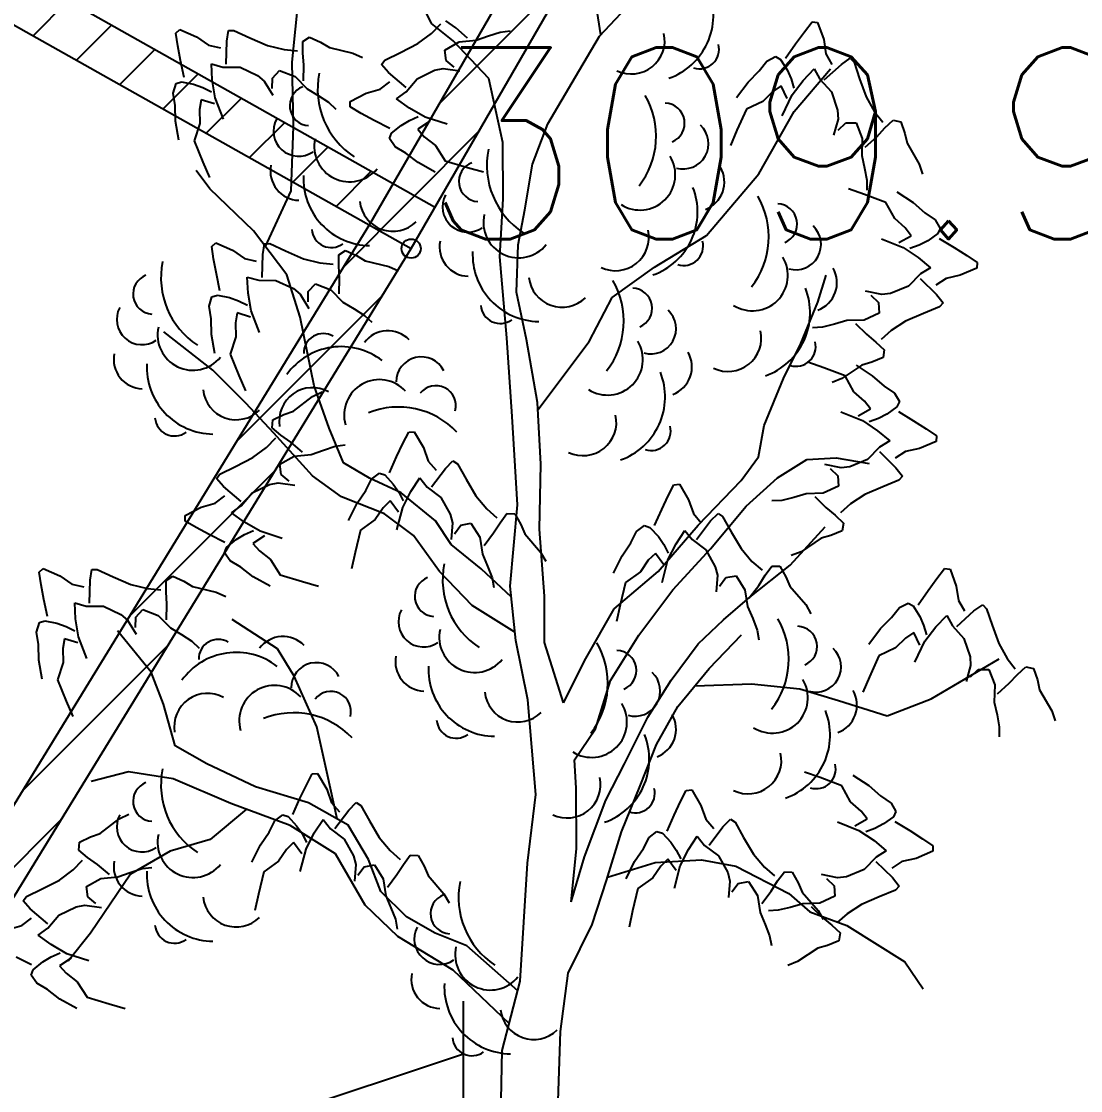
# Model space of a CAD drawing. Extents: x 524954 to 526204, y 9523489 to 9524010.
# Drawn here: x 526011.22 to 526016.75, y 9523906.68 to 9523912.27 of the extents above; entities that cross this region are included whole.
import ezdxf

# ---------------------------------------------------------------- set-up
doc = ezdxf.new("R2010")
doc.units = 0
doc.header["$PDMODE"] = 33
doc.header["$PDSIZE"] = 0.1
doc.linetypes.add('ACAD_ISO12W100', pattern=[21, 12, -3, 0, -3, 0, -3])
doc.linetypes.add('CACHE2', pattern=[4.7625, 3.175, -1.5875])
for name, color, linetype in [('Arbre', 34, 'ACAD_ISO12W100'), ('Cloture', 7, 'Continuous'), ('Murs', 1, 'Continuous'), ('Réseau_Electrique', 1, 'CACHE2'), ('TopoAlt', 3, 'Continuous'), ('TOPOJIS', 7, 'Continuous')]:
    doc.layers.add(name, color=color, linetype=linetype)
doc.styles.add('Simplex 1.0', font='Simplex.shx', dxfattribs={"width": 0.99, "height": 1})
pattern_1 = [(45, (0, 0), (-0.1767766952966, 0.1767766952966), [])]

# ---------------------------------------------------------------- blocks, each defined once
blk = doc.blocks.new('TCPOINT M')
at = {"color": 0}
blk.add_point((0, 0), dxfattribs=at)
at = {"layer": 'TopoAlt', "style": 'Simplex 1.0', "width": 0.99}
blk.add_attdef('ALT', (0.15, 0.15), '', height=1, dxfattribs=at)
blk = doc.blocks.new('e004')
at = {"color": 0}
blk.add_line((0, 3.777478), (0, 0.25), dxfattribs=at)
for points in [[(-1.096503, 3.137365), (-1.096503, 3.412949), (1.096503, 4.142007), (1.096503, 4.417591)], [(-1.096503, 2.861781), (-1.096503, 3.137365), (1.096503, 3.866423), (1.096503, 4.142007)]]:
    blk.add_lwpolyline(points, dxfattribs=at)
blk.add_circle((0, 0), 0.25, dxfattribs=at)
blk = doc.blocks.new('v088')
at = {"linetype": 'Continuous'}
for p, q in [((0.3448, 10.1217), (0.2693, 10.6145)), ((-0.8352, 10.1996), (-0.9911, 10.5198)), ((-1.8059, 9.9306), (-1.7492, 10.4915)), ((0.3358, 10.1122), (0.6339, 10.4293)), ((-0.6662, 10.1688), (-0.7348, 10.218)), ((1.7617, 10.1424), (1.8156, 10.2117)), ((1.8156, 10.2117), (1.8541, 10.2078)), ((1.8541, 10.2078), (1.8964, 10.0886)), ((-2.6162, 10.1323), (-2.587, 10.1577)), ((-2.6028, 10.0456), (-2.6162, 10.1323)), ((-2.587, 10.1577), (-2.4712, 10.1066)), ((-2.2608, 10.0773), (-2.2494, 10.1511)), ((-2.2494, 10.1511), (-2.2113, 10.1522)), ((-2.2113, 10.1522), (-2.101, 10.101)), ((-0.9313, 10.0604), (-0.8359, 10.1311)), ((-0.8359, 10.1311), (-0.7709, 10.1978)), ((-0.6834, 10.0784), (-0.8352, 10.1996)), ((-0.5833, 10.0982), (-0.6662, 10.1688)), ((-0.4378, 10.1134), (-0.3559, 10.1397)), ((-0.3559, 10.1397), (-0.2873, 10.1487)), ((1.7002, 10.0578), (1.7617, 10.1424)), ((-2.4712, 10.1066), (-2.3879, 10.0492)), ((-2.2643, 9.9167), (-2.2608, 10.0773)), ((-2.101, 10.101), (-1.977, 10.0475)), ((-1.7305, 9.9947), (-1.7301, 10.0737)), ((-1.7301, 10.0737), (-1.6848, 10.1049)), ((-1.6848, 10.1049), (-1.6075, 10.069)), ((-1.6075, 10.069), (-1.5466, 10.0327)), ((-1.0512, 9.9981), (-0.9313, 10.0604)), ((-0.7431, 10.0152), (-0.6418, 10.0712)), ((-0.4354, 9.8162), (-0.6834, 10.0784)), ((-0.6418, 10.0712), (-0.5231, 10.0829)), ((-0.5231, 10.0829), (-0.4378, 10.1134)), ((0.1676, 9.8288), (0.3358, 10.1122)), ((1.631, 9.9578), (1.7002, 10.0578)), ((1.8964, 10.0886), (1.9118, 9.9886)), ((-2.5835, 9.9428), (-2.6028, 10.0456)), ((-2.3879, 10.0492), (-2.3057, 10.0298)), ((-1.977, 10.0475), (-1.8618, 10.0181)), ((-1.8618, 10.0181), (-1.7691, 10.0099)), ((-1.7254, 9.9105), (-1.7305, 9.9947)), ((-1.5466, 10.0327), (-1.3822, 9.9939)), ((-1.3822, 9.9939), (-1.316, 9.9632)), ((-1.1606, 9.945), (-1.0512, 9.9981)), ((-0.7336, 9.9427), (-0.7431, 10.0152)), ((1.9118, 9.9886), (1.9541, 9.9155)), ((-2.5582, 9.8238), (-2.5835, 9.9428)), ((-2.3678, 9.9191), (-2.2883, 9.8969)), ((-2.3619, 9.8077), (-2.3678, 9.9191)), ((-1.7966, 9.483), (-1.8059, 9.9306)), ((-1.7277, 9.8016), (-1.7254, 9.9105)), ((-1.1838, 9.9148), (-1.1606, 9.945)), ((-1.1339, 9.8592), (-1.1838, 9.9148)), ((-0.677, 9.8958), (-0.7336, 9.9427)), ((1.4463, 9.8693), (1.5002, 9.9386)), ((1.5002, 9.9386), (1.5617, 9.9693)), ((1.5617, 9.9693), (1.5963, 9.9501)), ((1.5963, 9.9501), (1.6425, 9.877)), ((1.9002, 9.8078), (2.0195, 9.9155)), ((2.0195, 9.9155), (2.081, 9.9578)), ((2.081, 9.9578), (2.1079, 9.9309)), ((2.1079, 9.9309), (2.1464, 9.8155)), ((-2.2883, 9.8969), (-2.1685, 9.895)), ((-2.1685, 9.895), (-2.0471, 9.8386)), ((-2.0471, 9.8386), (-1.9997, 9.7992)), ((-1.9432, 9.8199), (-1.893, 9.873)), ((-1.893, 9.873), (-1.7856, 9.8299)), ((-1.0116, 9.755), (-1.1339, 9.8592)), ((-0.9342, 9.8156), (-0.8138, 9.874)), ((-0.8138, 9.874), (-0.7533, 9.8858)), ((-0.7533, 9.8858), (-0.6387, 9.8698)), ((1.3694, 9.7924), (1.4463, 9.8693)), ((1.6425, 9.877), (1.6694, 9.8155)), ((1.6901, 9.587), (1.945, 9.8846)), ((1.7541, 9.8039), (1.831, 9.8847)), ((1.831, 9.8847), (1.8695, 9.8116)), ((-2.634, 9.7155), (-2.6142, 9.7814)), ((-2.6142, 9.7814), (-2.5764, 9.7933)), ((-2.5764, 9.7933), (-2.4916, 9.7768)), ((-2.4916, 9.7768), (-2.4283, 9.7541)), ((-2.3419, 9.6831), (-2.3619, 9.8077)), ((-1.9997, 9.7992), (-1.9397, 9.7002)), ((-1.9438, 9.7464), (-1.9432, 9.8199)), ((-1.7856, 9.8299), (-1.7015, 9.7452)), ((-1.1923, 9.7429), (-1.1254, 9.7944)), ((-1.0114, 9.724), (-0.9342, 9.8156)), ((-0.339, 9.3704), (-0.4354, 9.8162)), ((-0.0246, 9.5014), (0.1676, 9.8288)), ((1.2886, 9.6847), (1.3694, 9.7924)), ((1.6002, 9.7655), (1.5425, 9.727)), ((1.6425, 9.677), (1.6002, 9.7655)), ((1.6694, 9.8155), (1.6887, 9.7501)), ((1.6771, 9.7039), (1.7541, 9.8039)), ((1.8695, 9.8116), (1.9502, 9.7232)), ((2.1464, 9.8155), (2.1926, 9.6885)), ((-2.6206, 9.6288), (-2.634, 9.7155)), ((-2.4283, 9.7541), (-2.3676, 9.7232)), ((-1.7015, 9.7452), (-1.624, 9.6985)), ((-1.624, 9.6985), (-1.5519, 9.6516)), ((-1.4022, 9.6572), (-1.2895, 9.7147)), ((-1.2895, 9.7147), (-1.1923, 9.7429)), ((-1.0789, 9.6763), (-1.0114, 9.724)), ((1.5425, 9.727), (1.4733, 9.6578)), ((1.6079, 9.5578), (1.6771, 9.7039)), ((1.9502, 9.7232), (1.9925, 9.5962)), ((2.1926, 9.6885), (2.2503, 9.5847)), ((-2.6175, 9.52), (-2.6206, 9.6288)), ((-2.4395, 9.6694), (-2.4511, 9.6011)), ((-2.3461, 9.6395), (-2.4395, 9.6694)), ((-2.2831, 9.5325), (-2.3419, 9.6831)), ((-1.5519, 9.6516), (-1.5015, 9.6041)), ((-1.401, 9.6186), (-1.4022, 9.6572)), ((-1.3254, 9.5742), (-1.401, 9.6186)), ((-0.9888, 9.6106), (-1.0789, 9.6763)), ((-0.8796, 9.5473), (-0.9888, 9.6106)), ((1.4733, 9.6578), (1.3579, 9.6039)), ((-2.4511, 9.6011), (-2.4483, 9.5032)), ((-1.2335, 9.5242), (-1.3254, 9.5742)), ((-0.9892, 9.5252), (-0.9269, 9.5527)), ((-0.7257, 9.4976), (-0.8796, 9.5473)), ((1.3579, 9.6039), (1.2925, 9.4577)), ((1.4442, 9.1527), (1.6901, 9.587)), ((1.9925, 9.5962), (1.9964, 9.5347)), ((2.2503, 9.5847), (2.308, 9.5116)), ((-2.5946, 9.3874), (-2.6175, 9.52)), ((-2.4483, 9.5032), (-2.4883, 9.3823)), ((-1.8121, 9.0349), (-1.7966, 9.483)), ((-1.1253, 9.4685), (-1.2335, 9.5242)), ((-1.1132, 9.4352), (-1.0467, 9.4905)), ((-1.0467, 9.4905), (-0.9892, 9.5252)), ((-0.8484, 9.5165), (-0.9306, 9.463)), ((-0.9306, 9.463), (-0.885, 9.4108)), ((-0.1306, 9.2193), (-0.0246, 9.5014)), ((1.9964, 9.5347), (1.9656, 9.4231)), ((1.9964, 9.4577), (2.0502, 9.5077)), ((2.0502, 9.5077), (2.1233, 9.5077)), ((2.1233, 9.5077), (2.1656, 9.4)), ((2.2657, 9.4116), (2.3233, 9.4731)), ((2.3233, 9.4731), (2.381, 9.527)), ((2.381, 9.527), (2.4349, 9.5154)), ((2.4349, 9.5154), (2.4618, 9.4347)), ((-1.1278, 9.3984), (-1.1132, 9.4352)), ((-1.0892, 9.3413), (-1.1278, 9.3984)), ((-0.885, 9.4108), (-0.8073, 9.3511)), ((1.2925, 9.4577), (1.2463, 9.35)), ((2.1656, 9.4), (2.1618, 9.2808)), ((2.1849, 9.3385), (2.2657, 9.4116)), ((2.4618, 9.4347), (2.4772, 9.3654)), ((-2.4883, 9.3823), (-2.4269, 9.2344)), ((-1.0136, 9.2969), (-1.0892, 9.3413)), ((-0.8073, 9.3511), (-0.7389, 9.2437)), ((-0.337, 8.9787), (-0.339, 9.3704)), ((2.4772, 9.3654), (2.5618, 9.2193)), ((-0.9273, 9.2307), (-1.0136, 9.2969)), ((-0.7389, 9.2437), (-0.5855, 9.1979)), ((2.1618, 9.2808), (2.181, 9.1923)), ((-2.3783, 9.048), (-2.4742, 9.1766)), ((-2.4269, 9.2344), (-2.3802, 9.1269)), ((-0.81, 9.1646), (-0.9273, 9.2307)), ((-0.5855, 9.1979), (-0.4727, 9.1661)), ((-0.1861, 8.901), (-0.1306, 9.2193)), ((2.181, 9.1923), (2.1964, 9.1077)), ((2.5618, 9.2193), (2.5849, 9.15)), ((1.08, 8.7222), (1.4442, 9.1527)), ((2.1964, 9.1077), (2.1964, 9.0385)), ((-2.0737, 8.7558), (-2.3783, 9.048)), ((-1.992, 8.6473), (-1.8121, 9.0349)), ((2.1801, 9.009), (2.0697, 9.0483)), ((2.4064, 9.0272), (2.519, 8.9533)), ((-0.3597, 8.574), (-0.337, 8.9787)), ((2.3301, 8.953), (2.1801, 9.009)), ((2.3912, 8.8412), (2.3301, 8.953)), ((2.519, 8.9533), (2.6006, 8.8814)), ((-0.2308, 8.6575), (-0.1861, 8.901)), ((2.6006, 8.8814), (2.6731, 8.832)), ((2.4646, 8.7765), (2.3912, 8.8412)), ((2.6731, 8.832), (2.7077, 8.7725)), ((-1.8434, 8.4497), (-2.0737, 8.7558)), ((0.7177, 8.5032), (1.08, 8.7222)), ((2.421, 8.6735), (2.5067, 8.7213)), ((2.5067, 8.7213), (2.4646, 8.7765)), ((2.6907, 8.7368), (2.6207, 8.6861)), ((2.7077, 8.7725), (2.6907, 8.7368)), ((-2.3661, 8.6466), (-2.3369, 8.6719)), ((-2.3527, 8.5599), (-2.3661, 8.6466)), ((-2.3369, 8.6719), (-2.2212, 8.6209)), ((-2.0108, 8.5916), (-1.9993, 8.6654)), ((-1.9993, 8.6654), (-1.9613, 8.6665)), ((-1.9613, 8.6665), (-1.8509, 8.6153)), ((-0.2426, 8.3277), (-0.2308, 8.6575)), ((2.2998, 8.7005), (2.4501, 8.6406)), ((2.5609, 8.6554), (2.4969, 8.632)), ((2.6207, 8.6861), (2.5609, 8.6554)), ((2.7005, 8.7027), (2.8047, 8.6399)), ((-2.2212, 8.6209), (-2.1379, 8.5634)), ((-2.0143, 8.4309), (-2.0108, 8.5916)), ((-1.8509, 8.6153), (-1.7269, 8.5617)), ((-1.4805, 8.509), (-1.4801, 8.5879)), ((-1.4801, 8.5879), (-1.4347, 8.6192)), ((-1.4347, 8.6192), (-1.3575, 8.5833)), ((-1.3575, 8.5833), (-1.2966, 8.547)), ((-0.3105, 8.0091), (-0.3597, 8.574)), ((2.4501, 8.6406), (2.5548, 8.5702)), ((2.5548, 8.5702), (2.6402, 8.4985)), ((2.8047, 8.6399), (2.8931, 8.5838)), ((2.8931, 8.5838), (2.9656, 8.5345)), ((-2.3334, 8.4571), (-2.3527, 8.5599)), ((-2.1379, 8.5634), (-2.0557, 8.544)), ((-1.7269, 8.5617), (-1.6118, 8.5324)), ((-1.6118, 8.5324), (-1.519, 8.5242)), ((-1.4754, 8.4248), (-1.4805, 8.509)), ((-1.2966, 8.547), (-1.1322, 8.5082)), ((-1.1322, 8.5082), (-1.066, 8.4775)), ((0.4236, 8.2918), (0.7177, 8.5032)), ((2.6402, 8.4985), (2.5697, 8.4555)), ((2.9641, 8.4958), (2.8478, 8.4461)), ((2.9656, 8.5345), (2.9641, 8.4958)), ((-2.3082, 8.3381), (-2.3334, 8.4571)), ((-2.1178, 8.4334), (-2.0382, 8.4112)), ((-2.1118, 8.322), (-2.1178, 8.4334)), ((-1.7501, 8.1531), (-1.8434, 8.4497)), ((-1.4776, 8.3159), (-1.4754, 8.4248)), ((1.8546, 8.2596), (1.9129, 8.4473)), ((2.5697, 8.4555), (2.4865, 8.3693)), ((2.5678, 8.4245), (2.6828, 8.3123)), ((2.749, 8.4244), (2.6787, 8.3776)), ((2.8478, 8.4461), (2.749, 8.4244)), ((-2.0382, 8.4112), (-1.9184, 8.4092)), ((-1.9184, 8.4092), (-1.7971, 8.3529)), ((-1.7971, 8.3529), (-1.7497, 8.3134)), ((-1.6931, 8.3341), (-1.643, 8.3873)), ((-1.643, 8.3873), (-1.5356, 8.3441)), ((-1.5356, 8.3441), (-1.4515, 8.2595)), ((2.4865, 8.3693), (2.3625, 8.3191)), ((-2.384, 8.2298), (-2.3641, 8.2956)), ((-2.3641, 8.2956), (-2.3264, 8.3076)), ((-2.3264, 8.3076), (-2.2415, 8.291)), ((-2.2415, 8.291), (-2.1783, 8.2684)), ((-2.0919, 8.1974), (-2.1118, 8.322)), ((-1.7497, 8.3134), (-1.6897, 8.2145)), ((-1.6937, 8.2606), (-1.6931, 8.3341)), ((-0.1735, 7.9995), (-0.2426, 8.3277)), ((0.2621, 7.9837), (0.4236, 8.2918)), ((2.3013, 8.3113), (2.188, 8.335)), ((2.2245, 8.3065), (2.2778, 8.2559)), ((2.3625, 8.3191), (2.3013, 8.3113)), ((2.6828, 8.3123), (2.7289, 8.2536)), ((-2.3706, 8.1431), (-2.384, 8.2298)), ((-2.1783, 8.2684), (-2.1175, 8.2375)), ((-2.0331, 8.0467), (-2.0919, 8.1974)), ((-1.4515, 8.2595), (-1.374, 8.2128)), ((-1.374, 8.2128), (-1.3019, 8.1659)), ((1.7363, 7.971), (1.8546, 8.2596)), ((2.2778, 8.2559), (2.2824, 8.183)), ((2.7037, 8.225), (2.591, 8.1793)), ((2.7289, 8.2536), (2.7037, 8.225)), ((-2.3674, 8.0343), (-2.3706, 8.1431)), ((-2.1895, 8.1837), (-2.2011, 8.1153)), ((-2.0961, 8.1537), (-2.1895, 8.1837)), ((-1.6531, 7.6763), (-1.7501, 8.1531)), ((-1.3019, 8.1659), (-1.2515, 8.1184)), ((2.0584, 8.1303), (1.9713, 8.1055)), ((2.1776, 8.1339), (2.0584, 8.1303)), ((2.2824, 8.183), (2.1776, 8.1339)), ((2.4672, 8.1253), (2.3672, 8.0611)), ((2.591, 8.1793), (2.4672, 8.1253)), ((-2.3581, 7.786), (-2.6995, 8.0525)), ((-2.2011, 8.1153), (-2.1982, 8.0174)), ((1.8878, 8.0848), (1.8187, 8.0804)), ((1.9713, 8.1055), (1.8878, 8.0848)), ((2.1174, 8.1109), (2.1954, 8.0349)), ((2.3672, 8.0611), (2.2979, 7.9989)), ((-2.3445, 7.9016), (-2.3674, 8.0343)), ((-2.1982, 8.0174), (-2.2383, 7.8966)), ((-0.2742, 7.4626), (-0.3105, 8.0091)), ((-0.0959, 7.5596), (-0.1735, 7.9995)), ((-0.0934, 7.5087), (0.2621, 7.9837)), ((1.617, 7.726), (1.7363, 7.971)), ((2.1954, 8.0349), (2.2605, 7.9811)), ((2.2605, 7.9811), (2.3179, 7.927)), ((-2.2383, 7.8966), (-2.1768, 7.7487)), ((2.3179, 7.927), (2.3098, 7.8725)), ((1.8965, 7.8022), (1.7861, 7.8414)), ((2.2308, 7.8405), (2.1627, 7.8208)), ((2.3098, 7.8725), (2.2308, 7.8405)), ((-2.1294, 7.5544), (-2.3581, 7.786)), ((-2.1768, 7.7487), (-2.1302, 7.6412)), ((2.0465, 7.7461), (1.8965, 7.8022)), ((2.1627, 7.8208), (2.0222, 7.7271)), ((2.1227, 7.8203), (2.2353, 7.7465)), ((-1.5474, 7.38), (-1.6531, 7.6763)), ((1.4808, 7.3998), (1.617, 7.726)), ((2.0222, 7.7271), (1.9545, 7.6997)), ((2.1075, 7.6343), (2.0465, 7.7461)), ((2.2353, 7.7465), (2.3169, 7.6746)), ((2.3169, 7.6746), (2.3894, 7.6252)), ((-1.7972, 7.4997), (-1.6632, 7.6026)), ((-1.6632, 7.6026), (-1.5976, 7.6345)), ((2.1809, 7.5696), (2.1075, 7.6343)), ((2.3894, 7.6252), (2.424, 7.5657)), ((-1.9323, 7.3471), (-2.1294, 7.5544)), ((-0.0745, 7.1309), (-0.0959, 7.5596)), ((2.223, 7.5144), (2.1809, 7.5696)), ((2.407, 7.5299), (2.337, 7.4793)), ((2.424, 7.5657), (2.407, 7.5299)), ((-1.9404, 7.4382), (-1.8638, 7.4754)), ((-1.8638, 7.4754), (-1.7972, 7.4997)), ((-0.2365, 6.8477), (-0.2742, 7.4626)), ((2.0162, 7.4937), (2.1664, 7.4338)), ((2.1373, 7.4666), (2.223, 7.5144)), ((2.337, 7.4793), (2.2772, 7.4485)), ((2.4169, 7.4959), (2.521, 7.4331)), ((-1.9448, 7.3833), (-1.9404, 7.4382)), ((-1.8839, 7.3331), (-1.9448, 7.3833)), ((-1.4491, 7.1395), (-1.5474, 7.38)), ((1.4418, 7.1813), (1.4808, 7.3998)), ((2.1664, 7.4338), (2.2711, 7.3633)), ((2.2772, 7.4485), (2.2132, 7.4252)), ((2.521, 7.4331), (2.6094, 7.377)), ((2.6094, 7.377), (2.6819, 7.3276)), ((-1.985, 7.2461), (-1.9201, 7.3129)), ((-1.6648, 7.048), (-1.9323, 7.3471)), ((-1.8154, 7.2839), (-1.8839, 7.3331)), ((-1.0336, 7.2746), (-0.9936, 7.3527)), ((-0.9936, 7.3527), (-0.9551, 7.3561)), ((-0.9551, 7.3561), (-0.8913, 7.2468)), ((2.2711, 7.3633), (2.3565, 7.2916)), ((2.6819, 7.3276), (2.6805, 7.289)), ((-2.0805, 7.1754), (-1.985, 7.2461)), ((-1.7325, 7.2133), (-1.8154, 7.2839)), ((-1.6722, 7.1979), (-1.587, 7.2285)), ((-1.587, 7.2285), (-1.5051, 7.2548)), ((-1.5051, 7.2548), (-1.4365, 7.2638)), ((-1.0783, 7.18), (-1.0336, 7.2746)), ((-0.8913, 7.2468), (-0.8575, 7.1514)), ((2.286, 7.2486), (2.2028, 7.1624)), ((2.3565, 7.2916), (2.286, 7.2486)), ((2.5641, 7.2392), (2.4653, 7.2176)), ((2.6805, 7.289), (2.5641, 7.2392)), ((-2.2004, 7.1132), (-2.0805, 7.1754)), ((-1.8923, 7.1303), (-1.791, 7.1862)), ((-1.791, 7.1862), (-1.6722, 7.1979)), ((-1.1277, 7.0688), (-1.0783, 7.18)), ((-0.8575, 7.1514), (-0.8023, 7.0875)), ((-0.7381, 7.0997), (-0.6855, 7.1528)), ((-0.6855, 7.1528), (-0.654, 7.1313)), ((1.3209, 7.0171), (1.4418, 7.1813)), ((1.5755, 7.0348), (1.778, 7.1634)), ((1.778, 7.1634), (1.983, 7.1739)), ((1.983, 7.1739), (2.2139, 7.1352)), ((2.2028, 7.1624), (2.0788, 7.1122)), ((2.2841, 7.2177), (2.3991, 7.1055)), ((2.4653, 7.2176), (2.395, 7.1707)), ((-2.3098, 7.06), (-2.2004, 7.1132)), ((-1.8828, 7.0578), (-1.8923, 7.1303)), ((-1.2665, 7.0314), (-1.4491, 7.1395)), ((-0.8351, 6.9716), (-0.7381, 7.0997)), ((-0.654, 7.1313), (-0.5947, 7.0251)), ((-0.0837, 6.6768), (-0.0745, 7.1309)), ((2.0176, 7.1045), (1.9044, 7.1282)), ((1.9408, 7.0996), (1.9941, 7.049)), ((2.0788, 7.1122), (2.0176, 7.1045)), ((2.3991, 7.1055), (2.4452, 7.0467)), ((-2.333, 7.0298), (-2.3098, 7.06)), ((-2.283, 6.9743), (-2.333, 7.0298)), ((-1.8262, 7.0109), (-1.8828, 7.0578)), ((-1.4628, 6.9029), (-1.6648, 7.048)), ((-1.2925, 6.9474), (-1.2526, 7.0255)), ((-1.0467, 6.9303), (-1.2665, 7.0314)), ((-1.2526, 7.0255), (-1.1978, 7.0672)), ((-1.1978, 7.0672), (-1.1602, 7.0548)), ((-1.1602, 7.0548), (-1.1012, 6.9916)), ((-0.978, 6.9406), (-0.9175, 7.0343)), ((-0.9175, 7.0343), (-0.8661, 6.9697)), ((-0.5947, 7.0251), (-0.5257, 6.909)), ((1.0227, 6.7061), (1.3209, 7.0171)), ((1.3557, 6.8374), (1.5755, 7.0348)), ((1.9941, 7.049), (1.9988, 6.9761)), ((2.4201, 7.0181), (2.3073, 6.9725)), ((2.4452, 7.0467), (2.4201, 7.0181)), ((-2.1607, 6.8701), (-2.283, 6.9743)), ((-2.1606, 6.8391), (-2.0833, 6.9307)), ((-2.0833, 6.9307), (-1.963, 6.9891)), ((-1.963, 6.9891), (-1.9025, 7.0009)), ((-1.9025, 7.0009), (-1.7879, 6.9849)), ((-1.3538, 6.8575), (-1.2925, 6.9474)), ((-1.1012, 6.9916), (-1.0633, 6.9361)), ((-1.0633, 6.9361), (-1.0322, 6.8755)), ((-0.8063, 6.7363), (-1.0467, 6.9303)), ((-1.0349, 6.828), (-0.978, 6.9406)), ((-0.8661, 6.9697), (-0.7702, 6.8978)), ((0.8128, 6.9092), (0.8527, 6.9872)), ((0.8527, 6.9872), (0.8913, 6.9906)), ((0.8913, 6.9906), (0.9551, 6.8814)), ((1.9988, 6.9761), (1.8939, 6.9271)), ((2.3073, 6.9725), (2.1835, 6.9184)), ((-2.4387, 6.8298), (-2.3415, 6.858)), ((-2.3415, 6.858), (-2.2745, 6.9095)), ((-1.1618, 6.7848), (-1.4628, 6.9029)), ((-1.413, 6.7366), (-1.3538, 6.8575)), ((-1.122, 6.8741), (-1.1715, 6.8255)), ((-1.0639, 6.7951), (-1.122, 6.8741)), ((-0.7702, 6.8978), (-0.705, 6.781)), ((-0.5257, 6.909), (-0.4496, 6.8178)), ((0.7681, 6.8145), (0.8128, 6.9092)), ((0.9551, 6.8814), (0.9888, 6.786)), ((1.6041, 6.8779), (1.535, 6.8736)), ((1.6876, 6.8986), (1.6041, 6.8779)), ((1.7747, 6.9234), (1.6876, 6.8986)), ((1.8939, 6.9271), (1.7747, 6.9234)), ((1.8337, 6.904), (1.9118, 6.828)), ((2.0835, 6.8543), (2.0142, 6.7921)), ((2.1835, 6.9184), (2.0835, 6.8543)), ((-2.5514, 6.7723), (-2.4387, 6.8298)), ((-2.228, 6.7914), (-2.1606, 6.8391)), ((-2.1379, 6.7256), (-2.228, 6.7914)), ((-1.1715, 6.8255), (-1.2266, 6.7446)), ((-0.9597, 6.6336), (-1.1618, 6.7848)), ((-1.0757, 6.6715), (-1.0349, 6.828)), ((-0.705, 6.781), (-0.6897, 6.7213)), ((-0.4496, 6.8178), (-0.3793, 6.7567)), ((-0.357, 6.7218), (-0.3104, 6.7855)), ((-0.3104, 6.7855), (-0.2553, 6.7842)), ((-0.2869, 6.2807), (-0.2365, 6.8477)), ((-0.2553, 6.7842), (-0.2138, 6.7099)), ((0.7187, 6.7034), (0.7681, 6.8145)), ((0.9888, 6.786), (1.0441, 6.7221)), ((1.107, 6.54), (1.3557, 6.8374)), ((1.1083, 6.7343), (1.1609, 6.7873)), ((1.1609, 6.7873), (1.1923, 6.7659)), ((1.9118, 6.828), (1.9768, 6.7743)), ((-2.5502, 6.7337), (-2.5514, 6.7723)), ((-2.4746, 6.6893), (-2.5502, 6.7337)), ((-2.0288, 6.6624), (-2.1379, 6.7256)), ((-1.2266, 6.7446), (-1.3299, 6.6702)), ((-0.6972, 6.5707), (-0.8063, 6.7363)), ((-0.6897, 6.7213), (-0.6991, 6.6059)), ((-0.6753, 6.6457), (-0.6318, 6.7049)), ((-0.6318, 6.7049), (-0.56, 6.7185)), ((-0.56, 6.7185), (-0.4983, 6.6206)), ((-0.4022, 6.6506), (-0.357, 6.7218)), ((-0.2138, 6.7099), (-0.1857, 6.6447)), ((0.7433, 6.3831), (1.0227, 6.7061)), ((1.0112, 6.6062), (1.1083, 6.7343)), ((1.1923, 6.7659), (1.2517, 6.6597)), ((1.9768, 6.7743), (2.0342, 6.7201)), ((2.0342, 6.7201), (2.0261, 6.6656)), ((-2.3827, 6.6392), (-2.4746, 6.6893)), ((-2.2745, 6.5836), (-2.3827, 6.6392)), ((-2.1959, 6.6055), (-2.1384, 6.6402)), ((-2.1384, 6.6402), (-2.076, 6.6678)), ((-1.9976, 6.6315), (-2.0798, 6.5781)), ((-1.8748, 6.6127), (-2.0288, 6.6624)), ((-1.3299, 6.6702), (-1.3669, 6.5144)), ((-0.7803, 6.3824), (-0.9597, 6.6336)), ((-0.4679, 6.5637), (-0.4022, 6.6506)), ((-0.1857, 6.6447), (-0.0753, 6.5169)), ((-0.0491, 6.2111), (-0.0837, 6.6768)), ((0.5538, 6.582), (0.5938, 6.6601)), ((0.5938, 6.6601), (0.6485, 6.7018)), ((0.6485, 6.7018), (0.6861, 6.6893)), ((0.6861, 6.6893), (0.7451, 6.6262)), ((0.8684, 6.5752), (0.9289, 6.6689)), ((0.9289, 6.6689), (0.9803, 6.6043)), ((1.2517, 6.6597), (1.3207, 6.5436)), ((1.6628, 6.4272), (1.906, 6.6935)), ((1.9472, 6.6337), (1.879, 6.6139)), ((2.0261, 6.6656), (1.9472, 6.6337)), ((-2.2624, 6.5503), (-2.1959, 6.6055)), ((-2.0798, 6.5781), (-2.0342, 6.5259)), ((-0.4884, 6.4009), (-0.6972, 6.5707)), ((-0.4983, 6.6206), (-0.4798, 6.5027)), ((0.4926, 6.4921), (0.5538, 6.582)), ((0.7451, 6.6262), (0.7831, 6.5707)), ((0.7831, 6.5707), (0.8142, 6.5101)), ((0.8114, 6.4626), (0.8684, 6.5752)), ((0.9803, 6.6043), (1.0762, 6.5324)), ((1.879, 6.6139), (1.7385, 6.5203)), ((-2.2769, 6.5134), (-2.2624, 6.5503)), ((-2.2384, 6.4564), (-2.2769, 6.5134)), ((-2.0342, 6.5259), (-1.9565, 6.4662)), ((-1.3669, 6.5144), (-1.3922, 6.3999)), ((-0.4798, 6.5027), (-0.4444, 6.4194)), ((-0.0753, 6.5169), (-0.0397, 6.4532)), ((0.4333, 6.3712), (0.4926, 6.4921)), ((0.7244, 6.5087), (0.6749, 6.4601)), ((0.7824, 6.4297), (0.7244, 6.5087)), ((0.8455, 6.2546), (1.107, 6.54)), ((1.0762, 6.5324), (1.1414, 6.4156)), ((1.3207, 6.5436), (1.3968, 6.4523)), ((1.7385, 6.5203), (1.6708, 6.4929)), ((-2.1628, 6.412), (-2.2384, 6.4564)), ((-2.0765, 6.3457), (-2.1628, 6.412)), ((-1.9565, 6.4662), (-1.8881, 6.3588)), ((-0.4444, 6.4194), (-0.4135, 6.3391)), ((0.6749, 6.4601), (0.6198, 6.3792)), ((0.7707, 6.306), (0.8114, 6.4626)), ((1.1414, 6.4156), (1.1567, 6.3559)), ((1.3814, 6.2037), (1.6628, 6.4272)), ((1.3968, 6.4523), (1.4671, 6.3913)), ((1.4894, 6.3564), (1.536, 6.4201)), ((1.536, 6.4201), (1.5911, 6.4188)), ((1.5911, 6.4188), (1.6326, 6.3444)), ((-3.5682, 6.3771), (-3.539, 6.4025)), ((-3.5548, 6.2904), (-3.5682, 6.3771)), ((-3.539, 6.4025), (-3.4232, 6.3514)), ((-3.4232, 6.3514), (-3.3399, 6.2939)), ((-3.2129, 6.3221), (-3.2014, 6.3959)), ((-3.2014, 6.3959), (-3.1633, 6.397)), ((-3.1633, 6.397), (-3.053, 6.3458)), ((-3.053, 6.3458), (-2.929, 6.2922)), ((-2.6821, 6.3185), (-2.6368, 6.3497)), ((-2.6368, 6.3497), (-2.5596, 6.3138)), ((-1.9592, 6.2797), (-2.0765, 6.3457)), ((-1.8881, 6.3588), (-1.7347, 6.313)), ((-0.5514, 6.1446), (-0.7803, 6.3824)), ((-0.2789, 6.2036), (-0.4884, 6.4009)), ((-0.4135, 6.3391), (-0.4006, 6.2711)), ((0.4379, 6.1217), (0.7433, 6.3831)), ((0.6198, 6.3792), (0.5164, 6.3047)), ((1.1567, 6.3559), (1.1472, 6.2405)), ((1.171, 6.2803), (1.2146, 6.3394)), ((1.2146, 6.3394), (1.2864, 6.3531)), ((1.2864, 6.3531), (1.3481, 6.2552)), ((1.4442, 6.2852), (1.4894, 6.3564)), ((1.6326, 6.3444), (1.6606, 6.2793)), ((2.6234, 6.2497), (2.6849, 6.3343)), ((2.6849, 6.3343), (2.7388, 6.4036)), ((2.7388, 6.4036), (2.7772, 6.3997)), ((2.7772, 6.3997), (2.8196, 6.2805)), ((-3.5355, 6.1876), (-3.5548, 6.2904)), ((-3.3399, 6.2939), (-3.2577, 6.2746)), ((-3.2164, 6.1615), (-3.2129, 6.3221)), ((-2.929, 6.2922), (-2.8139, 6.2629)), ((-2.8139, 6.2629), (-2.7211, 6.2547)), ((-2.6826, 6.2395), (-2.6821, 6.3185)), ((-2.5596, 6.3138), (-2.4986, 6.2775)), ((-2.4986, 6.2775), (-2.3343, 6.2387)), ((-1.7347, 6.313), (-1.6219, 6.2812)), ((-0.2479, 5.9022), (-0.2869, 6.2807)), ((0.5164, 6.3047), (0.4795, 6.1489)), ((1.3784, 6.1983), (1.4442, 6.2852)), ((1.6606, 6.2793), (1.771, 6.1515)), ((2.8196, 6.2805), (2.8349, 6.1805)), ((-3.5103, 6.0686), (-3.5355, 6.1876)), ((-2.6774, 6.1553), (-2.6826, 6.2395)), ((-2.3343, 6.2387), (-2.2681, 6.208)), ((-0.0486, 5.8877), (-0.0491, 6.2111)), ((0.6096, 5.9388), (0.8455, 6.2546)), ((1.1982, 6.0444), (1.3814, 6.2037)), ((1.3481, 6.2552), (1.3665, 6.1373)), ((2.5541, 6.1497), (2.6234, 6.2497)), ((-3.3198, 6.1639), (-3.2403, 6.1417)), ((-3.3139, 6.0525), (-3.3198, 6.1639)), ((-3.2403, 6.1417), (-3.1205, 6.1398)), ((-3.1205, 6.1398), (-2.9991, 6.0834)), ((-2.8952, 6.0647), (-2.845, 6.1178)), ((-2.845, 6.1178), (-2.7377, 6.0747)), ((-2.6797, 6.0464), (-2.6774, 6.1553)), ((-0.2539, 5.9607), (-0.5514, 6.1446)), ((0.2399, 5.7756), (0.4379, 6.1217)), ((0.4795, 6.1489), (0.4542, 6.0345)), ((1.3665, 6.1373), (1.4019, 6.054)), ((1.771, 6.1515), (1.8066, 6.0878)), ((2.3695, 6.0612), (2.4234, 6.1305)), ((2.4234, 6.1305), (2.4849, 6.1612)), ((2.4849, 6.1612), (2.5195, 6.142)), ((2.5195, 6.142), (2.5657, 6.0689)), ((2.8349, 6.1805), (2.8773, 6.1074)), ((2.9427, 6.1074), (3.0042, 6.1497)), ((3.0042, 6.1497), (3.0311, 6.1228)), ((3.0311, 6.1228), (3.0696, 6.0074)), ((-3.5662, 6.0262), (-3.5284, 6.0381)), ((-3.5284, 6.0381), (-3.4436, 6.0215)), ((-3.294, 5.9279), (-3.3139, 6.0525)), ((-2.9991, 6.0834), (-2.9517, 6.044)), ((-2.9517, 6.044), (-2.8917, 5.945)), ((-2.8958, 5.9912), (-2.8952, 6.0647)), ((-2.7377, 6.0747), (-2.6536, 5.99)), ((-1.9071, 5.8427), (-2.2223, 6.0475)), ((1.0213, 5.879), (1.1982, 6.0444)), ((1.4019, 6.054), (1.4328, 5.9737)), ((2.2926, 5.9843), (2.3695, 6.0612)), ((2.5657, 6.0689), (2.5926, 6.0074)), ((2.6772, 5.9958), (2.7542, 6.0766)), ((2.7542, 6.0766), (2.7926, 6.0035)), ((2.8234, 5.9997), (2.9427, 6.1074)), ((-3.5861, 5.9603), (-3.5662, 6.0262)), ((-3.5727, 5.8736), (-3.5861, 5.9603)), ((-3.4436, 6.0215), (-3.3804, 5.9989)), ((-3.3804, 5.9989), (-3.3196, 5.968)), ((-2.7868, 5.6812), (-3.0229, 5.9686)), ((-2.6536, 5.99), (-2.576, 5.9433)), ((1.4328, 5.9737), (1.4458, 5.9057)), ((2.2118, 5.8766), (2.2926, 5.9843)), ((2.5926, 6.0074), (2.6118, 5.942)), ((2.6003, 5.8958), (2.6772, 5.9958)), ((2.7926, 6.0035), (2.8734, 5.9151)), ((3.0696, 6.0074), (3.1158, 5.8804)), ((-3.3915, 5.9142), (-3.4031, 5.8459)), ((-3.2981, 5.8843), (-3.3915, 5.9142)), ((-3.2352, 5.7773), (-3.294, 5.9279)), ((-2.576, 5.9433), (-2.5039, 5.8964)), ((-2.5039, 5.8964), (-2.4536, 5.8489)), ((-0.1646, 5.4873), (-0.2479, 5.9022)), ((0.0846, 5.4676), (-0.0486, 5.8877)), ((0.4109, 5.6237), (0.6096, 5.9388)), ((1.0995, 5.7065), (1.3247, 5.9413)), ((2.4657, 5.9189), (2.3964, 5.8497)), ((2.5234, 5.9574), (2.4657, 5.9189)), ((2.5657, 5.8689), (2.5234, 5.9574)), ((2.5311, 5.7497), (2.6003, 5.8958)), ((2.8734, 5.9151), (2.9157, 5.7881)), ((-3.5695, 5.7648), (-3.5727, 5.8736)), ((-3.4031, 5.8459), (-3.4003, 5.748)), ((-1.7911, 5.6523), (-1.9071, 5.8427)), ((0.8338, 5.6263), (1.0213, 5.879)), ((2.3964, 5.8497), (2.281, 5.7958)), ((3.1158, 5.8804), (3.1734, 5.7766)), ((-3.5466, 5.6322), (-3.5695, 5.7648)), ((-3.4003, 5.748), (-3.4403, 5.6271)), ((0.0846, 5.4676), (0.2399, 5.7756)), ((2.281, 5.7958), (2.2156, 5.6496)), ((2.6462, 5.4963), (3.1193, 5.7735)), ((2.9157, 5.7881), (2.9196, 5.7266)), ((3.1734, 5.7766), (3.2311, 5.7035)), ((-2.7013, 5.4591), (-2.7868, 5.6812)), ((0.8812, 5.4407), (1.0995, 5.7065)), ((2.9196, 5.7266), (2.8888, 5.615)), ((2.9196, 5.6496), (2.9734, 5.6996)), ((2.9734, 5.6996), (3.0465, 5.6996)), ((3.0465, 5.6996), (3.0888, 5.5919)), ((3.1888, 5.6035), (3.2465, 5.665)), ((3.2465, 5.665), (3.3042, 5.7189)), ((3.3042, 5.7189), (3.3581, 5.7073)), ((3.3581, 5.7073), (3.385, 5.6266)), ((-3.4403, 5.6271), (-3.3789, 5.4792)), ((-1.6346, 5.3011), (-1.7911, 5.6523)), ((0.3061, 5.2857), (0.4109, 5.6237)), ((0.6713, 5.3679), (0.8338, 5.6263)), ((1.0006, 5.5861), (1.394, 5.6007)), ((1.394, 5.6007), (1.7306, 5.5642)), ((2.2156, 5.6496), (2.1695, 5.5419)), ((3.0888, 5.5919), (3.085, 5.4727)), ((3.1081, 5.5304), (3.1888, 5.6035)), ((3.385, 5.6266), (3.4004, 5.5573)), ((1.7306, 5.5642), (1.9997, 5.4827)), ((3.4004, 5.5573), (3.485, 5.4112)), ((-3.3789, 5.4792), (-3.3323, 5.3717)), ((-2.6206, 5.1685), (-2.7013, 5.4591)), ((-0.1073, 4.8293), (-0.1646, 5.4873)), ((0.7312, 5.1764), (0.8812, 5.4407)), ((1.9997, 5.4827), (2.3377, 5.3779)), ((2.3377, 5.3779), (2.6462, 5.4963)), ((3.085, 5.4727), (3.1042, 5.3842)), ((0.5102, 5.0412), (0.6713, 5.3679)), ((3.1042, 5.3842), (3.1196, 5.2996)), ((3.485, 5.4112), (3.5081, 5.3419)), ((-1.5592, 4.9668), (-1.6346, 5.3011)), ((3.1196, 5.2996), (3.1196, 5.2304)), ((0.1613, 5.0712), (0.3061, 5.2857)), ((-2.4003, 5.0425), (-2.6206, 5.1685)), ((0.6191, 4.888), (0.7312, 5.1764)), ((0.1717, 4.8724), (0.1613, 5.0712)), ((-2.0611, 4.8817), (-2.4003, 5.0425)), ((0.3786, 4.7897), (0.5102, 5.0412)), ((-2.9464, 4.9876), (-3.2062, 4.92)), ((-2.6344, 4.9381), (-2.9464, 4.9876)), ((-2.2328, 4.7662), (-2.6344, 4.9381)), ((-1.7068, 4.8945), (-1.6668, 4.9726)), ((-1.6668, 4.9726), (-1.6283, 4.976)), ((-1.6283, 4.976), (-1.5645, 4.8667)), ((-1.4917, 4.6586), (-1.5592, 4.9668)), ((1.8724, 4.9461), (1.762, 4.9854)), ((2.0224, 4.89), (1.8724, 4.9461)), ((2.0987, 4.9642), (2.2113, 4.8904)), ((-1.6919, 4.7713), (-2.0611, 4.8817)), ((-1.7514, 4.7999), (-1.7068, 4.8945)), ((-1.5645, 4.8667), (-1.5307, 4.7714)), ((0.1743, 4.4496), (0.1717, 4.8724)), ((0.489, 4.5681), (0.6191, 4.888)), ((0.8993, 4.7791), (0.9393, 4.8572)), ((0.9393, 4.8572), (0.9778, 4.8606)), ((0.9778, 4.8606), (1.0416, 4.7513)), ((2.0834, 4.7783), (2.0224, 4.89)), ((2.2113, 4.8904), (2.2929, 4.8185)), ((-1.8008, 4.6887), (-1.7514, 4.7999)), ((-1.415, 4.6154), (-1.6919, 4.7713)), ((-1.5307, 4.7714), (-1.4755, 4.7074)), ((-1.4112, 4.7196), (-1.3587, 4.7727)), ((-1.3587, 4.7727), (-1.3272, 4.7513)), ((-0.1657, 4.3492), (-0.1073, 4.8293)), ((0.2314, 4.3948), (0.3786, 4.7897)), ((0.8546, 4.6845), (0.8993, 4.7791)), ((2.1569, 4.7135), (2.0834, 4.7783)), ((2.2929, 4.8185), (2.3654, 4.7691)), ((2.3654, 4.7691), (2.4, 4.7096)), ((-2.1227, 4.7254), (-2.3768, 4.5144)), ((-1.8192, 4.6131), (-2.2328, 4.7662)), ((-1.5083, 4.5916), (-1.4112, 4.7196)), ((-1.3272, 4.7513), (-1.2679, 4.6451)), ((1.0416, 4.7513), (1.0754, 4.656)), ((2.1989, 4.6584), (2.1569, 4.7135)), ((2.4, 4.7096), (2.383, 4.6739)), ((-3.1435, 4.5571), (-3.0095, 4.66)), ((-3.0095, 4.66), (-2.9439, 4.6918)), ((-1.9657, 4.5674), (-1.9257, 4.6454)), ((-1.9257, 4.6454), (-1.871, 4.6871)), ((-1.871, 4.6871), (-1.8334, 4.6747)), ((-1.8334, 4.6747), (-1.7744, 4.6115)), ((-1.6512, 4.5605), (-1.5907, 4.6542)), ((-1.5907, 4.6542), (-1.5392, 4.5896)), ((-1.2679, 4.6451), (-1.1988, 4.529)), ((0.8053, 4.5733), (0.8546, 4.6845)), ((1.0754, 4.656), (1.1306, 4.592)), ((1.1948, 4.6042), (1.2474, 4.6573)), ((1.2474, 4.6573), (1.2789, 4.6359)), ((1.2789, 4.6359), (1.3382, 4.5297)), ((1.9921, 4.6376), (2.1424, 4.5777)), ((2.1133, 4.6106), (2.1989, 4.6584)), ((2.3129, 4.6232), (2.2532, 4.5924)), ((2.383, 4.6739), (2.3129, 4.6232)), ((2.3928, 4.6398), (2.497, 4.577)), ((-3.2101, 4.5328), (-3.1435, 4.5571)), ((-2.0269, 4.4774), (-1.9657, 4.5674)), ((-1.5041, 4.4145), (-1.8192, 4.6131)), ((-1.7744, 4.6115), (-1.7365, 4.5561)), ((-1.7365, 4.5561), (-1.7054, 4.4954)), ((-1.7081, 4.4479), (-1.6512, 4.5605)), ((-1.5392, 4.5896), (-1.4434, 4.5178)), ((-1.2732, 4.3758), (-1.415, 4.6154)), ((0.3841, 4.2301), (0.489, 4.5681)), ((0.6804, 4.53), (0.7351, 4.5718)), ((0.7351, 4.5718), (0.7727, 4.5593)), ((0.7727, 4.5593), (0.8317, 4.4961)), ((1.0978, 4.4762), (1.1948, 4.6042)), ((2.1424, 4.5777), (2.247, 4.5072)), ((2.2532, 4.5924), (2.1892, 4.5691)), ((2.497, 4.577), (2.5853, 4.5209)), ((-3.2911, 4.4407), (-3.2867, 4.4956)), ((-3.2867, 4.4956), (-3.2101, 4.5328)), ((-2.3768, 4.5144), (-2.655, 4.434)), ((-2.0862, 4.3565), (-2.0269, 4.4774)), ((-1.7952, 4.494), (-1.8447, 4.4455)), ((-1.7371, 4.415), (-1.7952, 4.494)), ((-1.4434, 4.5178), (-1.3781, 4.401)), ((-1.1988, 4.529), (-1.1228, 4.4377)), ((0.6404, 4.452), (0.6804, 4.53)), ((0.8317, 4.4961), (0.8696, 4.4407)), ((0.9549, 4.4451), (1.0154, 4.5388)), ((1.0154, 4.5388), (1.0668, 4.4742)), ((1.0668, 4.4742), (1.1627, 4.4024)), ((1.3382, 4.5297), (1.4072, 4.4136)), ((2.247, 4.5072), (2.3325, 4.4356)), ((2.5853, 4.5209), (2.6578, 4.4715)), ((2.6578, 4.4715), (2.6564, 4.4329)), ((-3.2303, 4.3905), (-3.2911, 4.4407)), ((-2.655, 4.434), (-2.9315, 4.2727)), ((-1.8447, 4.4455), (-1.8998, 4.3645)), ((-1.7488, 4.2914), (-1.7081, 4.4479)), ((-1.2976, 4.0581), (-1.5041, 4.4145)), ((-1.3781, 4.401), (-1.3629, 4.3412)), ((-1.1228, 4.4377), (-1.0524, 4.3767)), ((-1.0302, 4.3418), (-0.9835, 4.4054)), ((-0.9835, 4.4054), (-0.9285, 4.4041)), ((-0.9285, 4.4041), (-0.8869, 4.3298)), ((0.1384, 4.0819), (0.1743, 4.4496)), ((0.5791, 4.362), (0.6404, 4.452)), ((0.8696, 4.4407), (0.9007, 4.38)), ((0.898, 4.3325), (0.9549, 4.4451)), ((1.1627, 4.4024), (1.228, 4.2856)), ((1.4072, 4.4136), (1.4833, 4.3223)), ((2.3325, 4.4356), (2.262, 4.3926)), ((2.6564, 4.4329), (2.5401, 4.3831)), ((-3.3314, 4.3035), (-3.2664, 4.3702)), ((-3.1617, 4.3413), (-3.2303, 4.3905)), ((-3.0788, 4.2707), (-3.1617, 4.3413)), ((-2.8514, 4.3121), (-2.7828, 4.3211)), ((-1.8998, 4.3645), (-2.0031, 4.2901)), ((-1.3629, 4.3412), (-1.3723, 4.2259)), ((-1.3485, 4.2656), (-1.3049, 4.3248)), ((-1.3049, 4.3248), (-1.2331, 4.3384)), ((-1.1877, 4.1537), (-1.2732, 4.3758)), ((-1.2331, 4.3384), (-1.1715, 4.2405)), ((-1.0754, 4.2705), (-1.0302, 4.3418)), ((-0.8869, 4.3298), (-0.8589, 4.2646)), ((-0.2169, 3.5272), (-0.1657, 4.3492)), ((0.1384, 4.0819), (0.2314, 4.3948)), ((0.3911, 4.2526), (0.7235, 4.3553)), ((0.5199, 4.2411), (0.5791, 4.362)), ((0.7614, 4.3301), (0.7063, 4.2491)), ((0.7235, 4.3553), (1.0465, 4.3745)), ((0.8109, 4.3786), (0.7614, 4.3301)), ((0.869, 4.2996), (0.8109, 4.3786)), ((0.8572, 4.176), (0.898, 4.3325)), ((1.0465, 4.3745), (1.2838, 4.3297)), ((1.2838, 4.3297), (1.6547, 4.1385)), ((1.4833, 4.3223), (1.5536, 4.2613)), ((2.262, 4.3926), (2.1788, 4.3064)), ((2.2601, 4.3616), (2.3751, 4.2494)), ((2.4412, 4.3615), (2.371, 4.3146)), ((2.5401, 4.3831), (2.4412, 4.3615)), ((-3.4268, 4.2328), (-3.3314, 4.3035)), ((-2.9315, 4.2727), (-3.209, 3.8627)), ((-3.1373, 4.2436), (-3.0186, 4.2553)), ((-3.0186, 4.2553), (-2.9333, 4.2859)), ((-2.9333, 4.2859), (-2.8514, 4.3121)), ((-2.0031, 4.2901), (-2.0401, 4.1343)), ((-1.1411, 4.1837), (-1.0754, 4.2705)), ((-0.8589, 4.2646), (-0.7485, 4.1368)), ((0.7063, 4.2491), (0.603, 4.1747)), ((1.228, 4.2856), (1.2432, 4.2258)), ((1.5759, 4.2264), (1.6226, 4.29)), ((1.6226, 4.29), (1.6776, 4.2887)), ((1.6776, 4.2887), (1.7191, 4.2144)), ((1.9936, 4.2484), (1.8803, 4.2721)), ((2.0548, 4.2561), (1.9936, 4.2484)), ((2.1788, 4.3064), (2.0548, 4.2561)), ((2.3751, 4.2494), (2.4212, 4.1906)), ((-3.5467, 4.1705), (-3.4268, 4.2328)), ((-3.2386, 4.1877), (-3.1373, 4.2436)), ((-3.2291, 4.1152), (-3.2386, 4.1877)), ((-1.1715, 4.2405), (-1.153, 4.1227)), ((0.2848, 3.9233), (0.3841, 4.2301)), ((0.603, 4.1747), (0.566, 4.0189)), ((1.2432, 4.2258), (1.2338, 4.1105)), ((1.2576, 4.1502), (1.3011, 4.2094)), ((1.3011, 4.2094), (1.373, 4.223)), ((1.373, 4.223), (1.4346, 4.1251)), ((1.5307, 4.1551), (1.5759, 4.2264)), ((1.7191, 4.2144), (1.7472, 4.1493)), ((1.9168, 4.2436), (1.9701, 4.193)), ((1.9701, 4.193), (1.9747, 4.12)), ((2.4212, 4.1906), (2.396, 4.1621)), ((-3.6793, 4.0872), (-3.6561, 4.1174)), ((-3.6561, 4.1174), (-3.5467, 4.1705)), ((-3.1725, 4.0683), (-3.2291, 4.1152)), ((-2.0401, 4.1343), (-2.0653, 4.0199)), ((-1.0099, 3.9771), (-1.1877, 4.1537)), ((-1.153, 4.1227), (-1.1176, 4.0393)), ((-0.7485, 4.1368), (-0.7129, 4.0731)), ((1.4346, 4.1251), (1.4531, 4.0073)), ((1.465, 4.0683), (1.5307, 4.1551)), ((1.6547, 4.1385), (1.8004, 4.0109)), ((1.7472, 4.1493), (1.8576, 4.0214)), ((1.9747, 4.12), (1.8699, 4.071)), ((2.2833, 4.1164), (2.1595, 4.0623)), ((2.396, 4.1621), (2.2833, 4.1164)), ((-3.6294, 4.0317), (-3.6793, 4.0872)), ((-3.5071, 3.9275), (-3.6294, 4.0317)), ((-3.4297, 3.988), (-3.3093, 4.0465)), ((-3.3093, 4.0465), (-3.2488, 4.0583)), ((-3.2488, 4.0583), (-3.1342, 4.0423)), ((-1.0692, 3.839), (-1.2976, 4.0581)), ((-1.1176, 4.0393), (-1.0867, 3.9591)), ((1.6636, 4.0426), (1.5801, 4.0219)), ((1.7506, 4.0673), (1.6636, 4.0426)), ((1.8699, 4.071), (1.7506, 4.0673)), ((1.8097, 4.0479), (1.8877, 3.9719)), ((2.1595, 4.0623), (2.0595, 3.9982)), ((-3.6878, 3.9154), (-3.6208, 3.9668)), ((-3.5069, 3.8964), (-3.4297, 3.988)), ((-1.0867, 3.9591), (-1.0738, 3.891)), ((-0.8085, 3.8631), (-1.0099, 3.9771)), ((0.566, 4.0189), (0.5407, 3.9045)), ((1.4531, 4.0073), (1.4885, 3.9239)), ((1.5801, 4.0219), (1.511, 4.0175)), ((1.8004, 4.0109), (2.0573, 3.9168)), ((1.8576, 4.0214), (1.8932, 3.9577)), ((1.8877, 3.9719), (1.9528, 3.9182)), ((2.0595, 3.9982), (1.9902, 3.936)), ((-3.785, 3.8871), (-3.6878, 3.9154)), ((-3.5743, 3.8488), (-3.5069, 3.8964)), ((0.1177, 3.584), (0.2848, 3.9233)), ((1.4885, 3.9239), (1.5194, 3.8437)), ((1.9528, 3.9182), (2.0102, 3.864)), ((2.0573, 3.9168), (2.4606, 3.664)), ((-3.4842, 3.783), (-3.5743, 3.8488)), ((-3.209, 3.8627), (-3.3666, 3.6666)), ((-0.6849, 3.6045), (-1.0692, 3.839)), ((-0.589, 3.7744), (-0.8085, 3.8631)), ((1.5194, 3.8437), (1.5323, 3.7756)), ((2.002, 3.8096), (1.9231, 3.7776)), ((2.0102, 3.864), (2.002, 3.8096)), ((-3.4847, 3.6976), (-3.4223, 3.7252)), ((-3.3751, 3.7197), (-3.4842, 3.783)), ((-0.2343, 3.4611), (-0.589, 3.7744)), ((1.855, 3.7579), (1.7144, 3.6642)), ((1.9231, 3.7776), (1.855, 3.7579)), ((-3.6208, 3.641), (-3.729, 3.6966)), ((-3.6087, 3.6076), (-3.5422, 3.6629)), ((-3.5422, 3.6629), (-3.4847, 3.6976)), ((-3.3439, 3.6889), (-3.4261, 3.6355)), ((-3.2212, 3.6701), (-3.3751, 3.7197)), ((1.7144, 3.6642), (1.6468, 3.6368)), ((2.4606, 3.664), (2.589, 3.4739)), ((-3.6232, 3.5708), (-3.6087, 3.6076)), ((-3.4261, 3.6355), (-3.3805, 3.5833)), ((-3.3805, 3.5833), (-3.3028, 3.5236)), ((-0.2941, 3.234), (-0.6849, 3.6045)), ((0.064, 3.1786), (0.1177, 3.584)), ((-3.5847, 3.5138), (-3.6232, 3.5708)), ((-3.5091, 3.4694), (-3.5847, 3.5138)), ((-3.3028, 3.5236), (-3.2344, 3.4162)), ((-0.3436, 3.0457), (-0.2169, 3.5272)), ((-3.4228, 3.4031), (-3.5091, 3.4694)), ((-3.3055, 3.337), (-3.4228, 3.4031)), ((-3.2344, 3.4162), (-3.081, 3.3703)), ((-3.081, 3.3703), (-2.9682, 3.3386)), ((0.0445, 2.6247), (0.064, 3.1786)), ((-0.3518, 2.5418), (-0.3436, 3.0457))]:
    blk.add_line(p, q, dxfattribs=at)
for centre, major_axis, start_param, end_param in [((0.6623, 10.2582), (-0.3298, 0.3298), 2.69514, 4.302022), ((0.5573, 10.0804), (0.1641, 0.1641), 3.478918, 5.717341), ((1.0314, 10.0206), (0.0964, 0.0964), 3.62262, 5.745019), ((-1.0632, 9.7428), (0.3995, 0.3995), 2.158504, 3.344219), ((-1.6825, 9.6282), (-0.099, 0.099), -0.421529, 2.292047), ((0.1648, 9.4153), (0.3995, 0.3995), 4.836335, 6.022049), ((0.7881, 9.5054), (-0.099, 0.099), 2.746913, 5.46049), ((-1.7599, 9.4514), (-0.1246, 0.1246), 0.293965, 2.957824), ((0.9181, 9.3628), (0.1246, 0.1246), 3.651933, 6.315792), ((-1.4053, 9.3432), (0.1741, 0.1741), 2.133893, 4.816631), ((0.1148, 9.2139), (-0.3995, 0.3995), 0.587708, 1.773422), ((0.617, 9.1466), (-0.1741, 0.1741), 1.793126, 4.475865), ((-1.7527, 9.1724), (-0.1445, 0.1445), 0.590553, 2.325666), ((-0.5045, 9.0993), (0.099, 0.099), 1.149268, 3.862844), ((1.0008, 9.0963), (-0.1445, 0.1445), 2.713295, 4.448408), ((-1.2605, 9.1191), (0.3298, 0.3298), 2.307735, 3.914618), ((0.5518, 8.8878), (-0.3298, 0.3298), 2.69514, 4.302022), ((-1.1039, 8.9843), (0.1641, 0.1641), 2.463212, 4.701636), ((-0.5819, 8.9225), (0.1246, 0.1246), 1.864761, 4.52862), ((0.9486, 8.7133), (-0.3995, 0.3995), 3.265538, 4.451253), ((1.5719, 8.8034), (0.099, 0.099), 4.31771, 7.031286), ((-0.2273, 8.8143), (0.1741, 0.1741), 2.133893, 4.816631), ((-1.5338, 8.7756), (0.0964, 0.0964), 2.435534, 4.557933), ((0.4467, 8.71), (-0.1641, 0.1641), 1.908121, 4.146545), ((1.7019, 8.6608), (0.1246, 0.1246), 3.651933, 6.315792), ((-0.5746, 8.6435), (0.1445, 0.1445), 2.161349, 3.896462), ((0.9208, 8.6502), (0.0964, 0.0964), 3.62262, 5.745019), ((-0.0825, 8.5902), (0.3298, 0.3298), 2.307735, 3.914618), ((1.4008, 8.4446), (0.1741, 0.1741), 3.363922, 6.046661), ((-2.1547, 8.4302), (0.3995, 0.3995), 2.158504, 3.344219), ((1.7845, 8.3943), (-0.1445, 0.1445), 2.713295, 4.448408), ((-2.774, 8.3155), (-0.099, 0.099), -0.421529, 2.292047), ((0.0741, 8.4554), (0.1641, 0.1641), 2.463212, 4.701636), ((-0.0612, 8.1267), (-0.3995, 0.3995), 3.265538, 4.451253), ((0.5622, 8.2168), (0.099, 0.099), 4.31771, 7.031286), ((1.3355, 8.1858), (-0.3298, 0.3298), 2.69514, 4.302022), ((-2.8514, 8.1388), (-0.1246, 0.1246), 0.293965, 2.957824), ((-0.3558, 8.2467), (0.0964, 0.0964), 2.435534, 4.557933), ((0.6922, 8.0742), (-0.1246, 0.1246), 2.081137, 4.744996), ((-2.4968, 8.0306), (0.1741, 0.1741), 2.133893, 4.816631), ((-1.5891, 7.9031), (0.0964, 0.0964), 0.254619, 2.377018), ((-1.1385, 7.8551), (-0.1445, 0.1445), 4.692823, 6.427936), ((1.2305, 8.008), (0.1641, 0.1641), 3.478918, 5.717341), ((0.391, 7.858), (0.1741, 0.1741), 3.363922, 6.046661), ((1.7045, 7.9482), (-0.0964, 0.0964), 2.051824, 4.174223), ((-2.8441, 7.8598), (-0.1445, 0.1445), 0.590553, 2.325666), ((-1.4642, 7.4823), (0.3298, 0.3298), 0.12682, 1.733702), ((0.7748, 7.8077), (-0.1445, 0.1445), 2.713295, 4.448408), ((-2.352, 7.8064), (0.3298, 0.3298), 2.307735, 3.914618), ((-0.9057, 7.7012), (0.1246, 0.1246), 5.967031, 8.63089), ((0.3258, 7.5992), (0.3298, 0.3298), 4.265936, 5.872819), ((-1.6643, 7.4312), (-0.1641, 0.1641), -1.288499, 0.949924), ((-1.1975, 7.4726), (-0.1741, 0.1741), 4.665366, 7.348105), ((-0.8052, 7.5365), (-0.099, 0.099), 3.680741, 6.394318), ((-2.1954, 7.6717), (0.1641, 0.1641), 2.463212, 4.701636), ((-1.0661, 6.9632), (-0.3995, 0.3995), 4.689978, 5.875693), ((-2.6253, 7.463), (0.0964, 0.0964), 2.435534, 4.557933), ((0.2207, 7.4214), (0.1641, 0.1641), 3.478918, 5.717341), ((0.6948, 7.3616), (-0.0964, 0.0964), 2.051824, 4.174223), ((-0.1929, 6.3242), (-0.3995, 0.3995), 0.587708, 1.773422), ((-0.8122, 6.2095), (-0.099, 0.099), -0.421529, 2.292047), ((-0.8896, 6.0328), (0.1246, 0.1246), 1.864761, 4.52862), ((1.088, 5.7707), (-0.3995, 0.3995), 3.265538, 4.451253), ((-0.535, 5.9246), (0.1741, 0.1741), 2.133893, 4.816631), ((1.7113, 5.8608), (0.099, 0.099), 4.31771, 7.031286), ((-2.32, 5.773), (0.0964, 0.0964), 0.254619, 2.377018), ((-1.8693, 5.7251), (0.1445, 0.1445), 6.263619, 7.998733), ((-0.1718, 5.6024), (0.3995, 0.3995), 4.836335, 6.022049), ((-2.1951, 5.3523), (0.3298, 0.3298), 0.12682, 1.733702), ((0.4516, 5.6925), (0.099, 0.099), 4.31771, 7.031286), ((1.8413, 5.7182), (-0.1246, 0.1246), 2.081137, 4.744996), ((-1.6366, 5.5711), (-0.1246, 0.1246), 4.396235, 7.060094), ((-0.8824, 5.7538), (-0.1445, 0.1445), 0.590553, 2.325666), ((-0.3902, 5.7004), (0.3298, 0.3298), 2.307735, 3.914618), ((0.5816, 5.5499), (0.1246, 0.1246), 3.651933, 6.315792), ((-1.9284, 5.3425), (0.1741, 0.1741), 6.236163, 8.918901), ((1.5402, 5.502), (0.1741, 0.1741), 3.363922, 6.046661), ((-2.3952, 5.3012), (-0.1641, 0.1641), -1.288499, 0.949924), ((-1.536, 5.4064), (0.099, 0.099), 5.251538, 7.965114), ((-0.2336, 5.5657), (-0.1641, 0.1641), 0.892416, 3.130839), ((1.924, 5.4517), (-0.1445, 0.1445), 2.713295, 4.448408), ((-1.7969, 4.8332), (0.3995, 0.3995), 6.260774, 7.446489), ((0.2804, 5.3337), (0.1741, 0.1741), 3.363922, 6.046661), ((0.6642, 5.2834), (-0.1445, 0.1445), 2.713295, 4.448408), ((1.4749, 5.2432), (0.3298, 0.3298), 4.265936, 5.872819), ((-0.6635, 5.357), (0.0964, 0.0964), 2.435534, 4.557933), ((0.2152, 5.0749), (-0.3298, 0.3298), 2.69514, 4.302022), ((1.3699, 5.0654), (-0.1641, 0.1641), 1.908121, 4.146545), ((-2.1547, 4.8961), (-0.3995, 0.3995), 0.587708, 1.773422), ((1.844, 5.0056), (-0.0964, 0.0964), 2.051824, 4.174223), ((0.1101, 4.8971), (-0.1641, 0.1641), 1.908121, 4.146545), ((-2.774, 4.7815), (-0.099, 0.099), -0.421529, 2.292047), ((0.5842, 4.8373), (0.0964, 0.0964), 3.62262, 5.745019), ((-2.8514, 4.6047), (-0.1246, 0.1246), 0.293965, 2.957824), ((-2.4968, 4.4965), (0.1741, 0.1741), 2.133893, 4.816631), ((-2.8441, 4.3258), (-0.1445, 0.1445), 0.590553, 2.325666), ((-2.352, 4.2724), (0.3298, 0.3298), 2.307735, 3.914618), ((-0.0823, 4.1124), (0.3995, 0.3995), 2.158504, 3.344219), ((-2.1954, 4.1377), (0.1641, 0.1641), 2.463212, 4.701636), ((-0.7016, 3.9977), (0.099, 0.099), 1.149268, 3.862844), ((-2.6253, 3.929), (0.0964, 0.0964), 2.435534, 4.557933), ((-0.779, 3.821), (0.1246, 0.1246), 1.864761, 4.52862), ((-0.4244, 3.7128), (0.1741, 0.1741), 2.133893, 4.816631), ((-0.7718, 3.542), (-0.1445, 0.1445), 0.590553, 2.325666), ((-0.2796, 3.4886), (0.3298, 0.3298), 2.307735, 3.914618), ((-0.1231, 3.3539), (0.1641, 0.1641), 2.463212, 4.701636), ((-0.5529, 3.1452), (0.0964, 0.0964), 2.435534, 4.557933)]:
    blk.add_ellipse(centre, major_axis=major_axis, ratio=1, start_param=start_param, end_param=end_param, dxfattribs=at)

msp = doc.modelspace()

# ---------------------------------------------------------------- hatches: boundary and pattern name
at = {"layer": 'Murs'}
h = msp.add_hatch(dxfattribs=at)
h.set_pattern_fill('_U', color=256, scale=0.25, angle=45, style=0, pattern_type=0)
h.set_pattern_definition(pattern_1)
h.paths.add_polyline_path([(526027.2311, 9523935.2789), (526027.0228, 9523935.4182), (526013.0424, 9523911.2084), (526005.0703, 9523898.1967), (525997.1658, 9523884.9716), (525997.3803, 9523884.8433), (526005.2842, 9523898.0672), (526013.2573, 9523911.0806)])
h = msp.add_hatch(dxfattribs=at)
h.set_pattern_fill('_U', color=256, scale=0.25, angle=45, style=0, pattern_type=0)
h.set_pattern_definition(pattern_1)
h.paths.add_polyline_path([(526005.8525, 9523915.2511), (526013.2573, 9523911.0806), (526013.3799, 9523911.2984), (526005.9752, 9523915.4689)])

# ---------------------------------------------------------------- linework, layer by layer
at = {"layer": 'Cloture', "elevation": 308.28, "flags": 128}
for points in [[(525997.3803, 9523884.8433), (526005.2842, 9523898.0672), (526013.2573, 9523911.0806), (526027.4741, 9523935.6997), (526035.8582, 9523949.3466)], [(525997.1658, 9523884.9716), (526005.0703, 9523898.1967), (526013.0424, 9523911.2084), (526027.2635, 9523935.8273)], [(526005.9752, 9523915.4689), (526013.3799, 9523911.2984)], [(526005.8525, 9523915.2511), (526013.2573, 9523911.0806)]]:
    msp.add_lwpolyline(points, dxfattribs=at)

# ---------------------------------------------------------------- block references
at = {"layer": 'Arbre', "xscale": 0.75, "yscale": 0.75, "zscale": 0.75}
msp.add_blockref('v088', (526013.9902, 9523904.6067, 309.67), dxfattribs=at)
at = {"layer": 'Réseau_Electrique'}
msp.add_blockref('e004', (526012.4338, 9523902.7313), dxfattribs=at)
at = {"layer": 'TOPOJIS'}
ref = msp.add_blockref('TCPOINT M', (526013.2573, 9523911.0806, 309.97), dxfattribs=at)
ref.add_attrib('ALT', '309.97', (526013.3073, 9523911.1306, 309.97), dxfattribs={"layer": 'TopoAlt', "height": 1, "style": 'Simplex 1.0', "width": 0.99})

doc.saveas('drawing.dxf')
